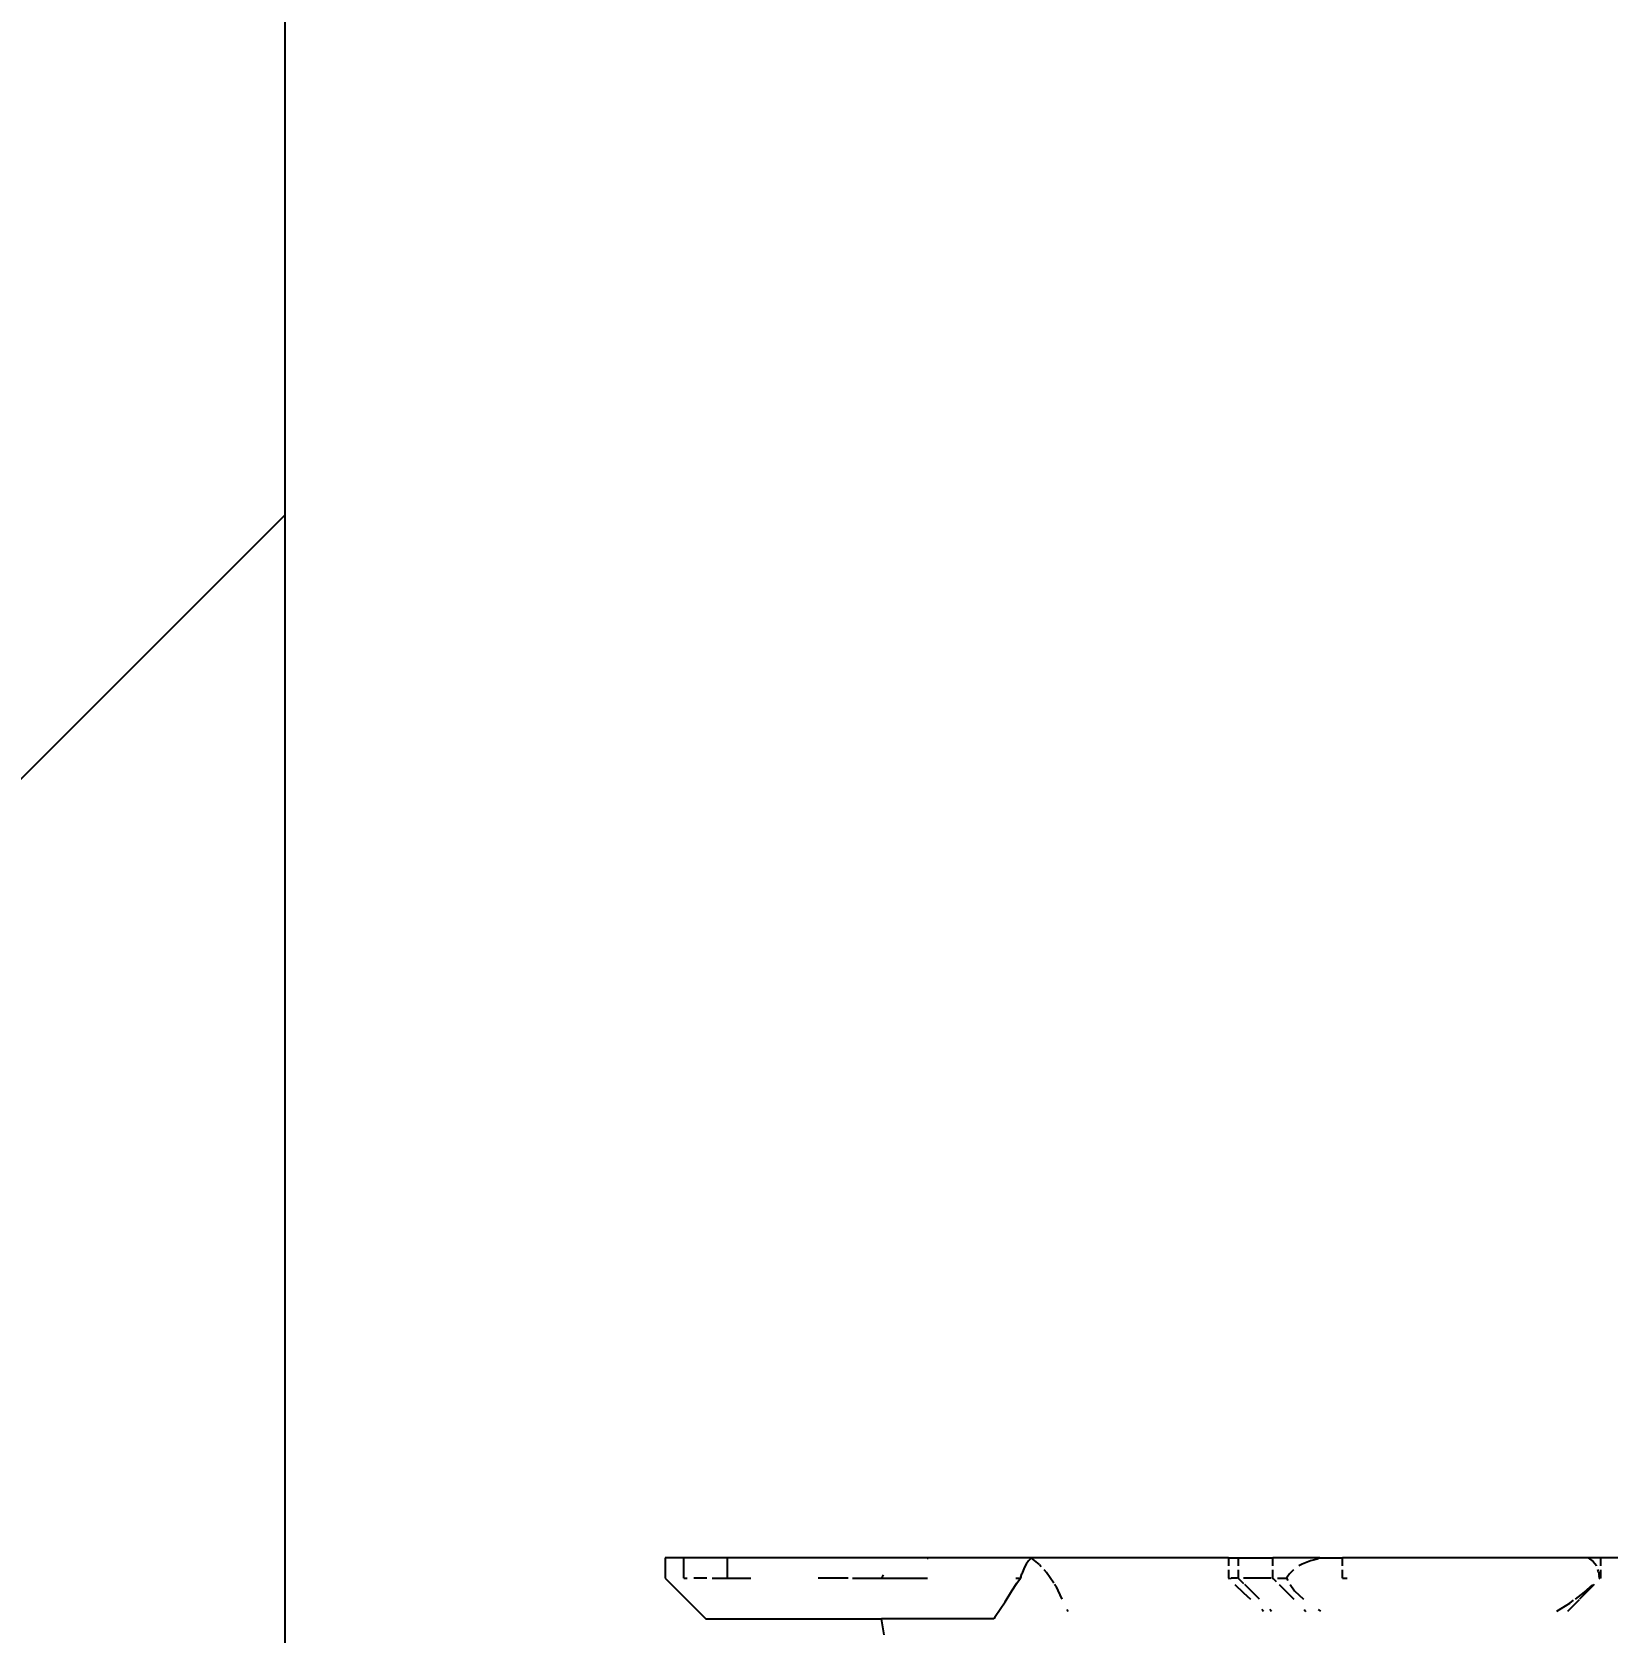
# Model space of a CAD drawing. Header units: inches. Extents: x -52 to 87, y -61 to 47.
# Drawn here: x 2.018 to 5.466, y -25.941 to -22.441 of the extents above; entities that cross this region are included whole.
import ezdxf

# ---------------------------------------------------------------- set-up
doc = ezdxf.new("R2010")
doc.units = ezdxf.units.IN
doc.header["$MEASUREMENT"] = 0
doc.dimstyles.get("Standard").update_dxf_attribs({"dimtxt": 1, "dimasz": 1, "dimexe": 0.18, "dimexo": 0.0625, "dimgap": 0.09, "dimtad": 0, "dimtih": 1, "dimtoh": 1, "dimdec": 1, "dimdsep": 46, "dimlunit": 3, "dimtxsty": 'Standard', "dimblk": 'OBLIQUE', "dimcen": 1, "dimse1": 1, "dimse2": 1, "dimclrd": 1, "dimadec": 0, "dimazin": 0, "dimtfac": 1, "dimtdec": 1, "dimtofl": 0, "dimtmove": 0, "dimatfit": 3, "dimfxl": 1, "dimtolj": 1, "dimtzin": 0, "dimarcsym": 0})

# ---------------------------------------------------------------- blocks, each defined once
blk = doc.blocks.new('_Oblique')
at = {"color": 0, "linetype": 'ByBlock', "lineweight": -2}
blk.add_line((-0.5, -0.5), (0.5, 0.5), dxfattribs=at)
blk = doc.blocks.new('*D6')
at = {"color": 1, "lineweight": -2, "transparency": 16777216}
for p, q in [((2.5723, 46.7915), (37.2384, 46.7915)), ((74.5723, 46.7915), (38.5851, 46.7915))]:
    blk.add_line(p, q, dxfattribs=at)
at = {"layer": 'Defpoints', "color": 0, "transparency": 16777216}
for p in [(74.5723, 46.7915), (2.5723, -45.4684), (74.5723, -45.4684)]:
    blk.add_point(p, dxfattribs=at)
at = {"color": 1, "lineweight": -2, "transparency": 16777216, "rotation": 180}
blk.add_blockref('_Oblique', (2.5723, 46.7915), dxfattribs=at)
at = {"color": 1, "lineweight": -2, "transparency": 16777216}
blk.add_blockref('_Oblique', (74.5723, 46.7915), dxfattribs=at)
at = {"color": 0, "transparency": 16777216, "insert": (37.9117, 46.7915), "char_height": 1, "attachment_point": 5}
blk.add_mtext("\\A1;6'", dxfattribs=at)

msp = doc.modelspace()

# ---------------------------------------------------------------- hatches: boundary and pattern name
h = msp.add_hatch()
h.set_pattern_fill('ANSI31', color=256, scale=20)
h.set_pattern_definition([(45, (-78.281, -54.853), (-1.767767, 1.767767), [])])
h.paths.add_polyline_path([(2.5723, 38.5316), (-2.4277, 38.5316), (-2.4277, -45.4684), (2.5723, -45.4684)])
h.paths.add_polyline_path([(74.5723, -45.4684), (79.5723, -45.4684), (79.5723, 38.5316), (74.5723, 38.5316)])
h.paths.add_polyline_path([(-0.8443, -3.7957), (0.989, -3.7957), (0.989, -2.2957), (-0.8443, -2.2957)], flags=24)
h.paths.add_polyline_path([(76.1557, 22.7204), (77.989, 22.7204), (77.989, 24.2204), (76.1557, 24.2204)], flags=24)

# ---------------------------------------------------------------- linework, layer by layer
for p, q in [((2.5723, -45.4684), (2.5723, 38.5316)), ((3.4046, -25.779), (3.4041, -25.8236)), ((3.4454, -25.779), (3.4046, -25.779)), ((3.4454, -25.8236), (3.4454, -25.779)), ((3.541, -25.779), (3.4454, -25.779)), ((3.5408, -25.8236), (3.541, -25.779)), ((4.2053, -25.779), (3.541, -25.779)), ((3.9777, -25.7809), (3.9795, -25.7802)), ((4.1948, -25.7931), (4.1909, -25.7998)), ((4.1999, -25.7856), (4.1948, -25.7931)), ((4.203, -25.7818), (4.1999, -25.7856)), ((4.2053, -25.779), (4.203, -25.7818)), ((4.2235, -25.7938), (4.2053, -25.779)), ((4.6372, -25.779), (4.2053, -25.779)), ((4.2235, -25.7938), (4.2274, -25.798)), ((4.6372, -25.779), (4.6372, -25.7969)), ((4.6372, -25.779), (4.6589, -25.779)), ((4.6589, -25.779), (4.6589, -25.7969)), ((4.6589, -25.779), (4.7341, -25.779)), ((4.7341, -25.7969), (4.7341, -25.779)), ((4.8376, -25.779), (4.7341, -25.779)), ((4.7984, -25.7931), (4.7917, -25.7969)), ((4.8171, -25.7856), (4.7984, -25.7931)), ((4.8314, -25.7818), (4.8171, -25.7856)), ((4.8376, -25.779), (4.8314, -25.7818)), ((4.8376, -25.779), (4.8868, -25.779)), ((4.8868, -25.7969), (4.8868, -25.779)), ((5.4246, -25.779), (4.8868, -25.779)), ((5.4518, -25.779), (5.4246, -25.779)), ((5.4246, -25.779), (5.4355, -25.7869)), ((5.4355, -25.7869), (5.4427, -25.7956)), ((5.4432, -25.7969), (5.4427, -25.7956)), ((5.4518, -25.779), (5.4518, -25.7969)), ((5.6624, -25.779), (5.4518, -25.779)), ((3.4041, -25.8236), (3.4931, -25.9127)), ((3.4454, -25.8236), (3.4527, -25.8236)), ((3.4954, -25.8236), (3.4671, -25.8236)), ((3.5073, -25.8236), (3.5408, -25.8236)), ((3.5408, -25.8236), (3.5917, -25.8236)), ((3.8049, -25.8236), (3.7394, -25.8236)), ((3.8141, -25.8236), (3.8786, -25.8236)), ((3.8786, -25.8236), (3.8821, -25.8167)), ((3.8786, -25.8236), (3.9786, -25.8236)), ((4.1718, -25.8236), (4.1822, -25.8236)), ((4.1741, -25.8344), (4.1822, -25.8236)), ((4.1826, -25.8217), (4.1822, -25.8236)), ((4.1826, -25.8217), (4.185, -25.8139)), ((4.1877, -25.8066), (4.185, -25.8139)), ((4.1909, -25.7998), (4.1877, -25.8066)), ((4.2332, -25.8044), (4.2393, -25.8112)), ((4.255, -25.8348), (4.2393, -25.8112)), ((4.6372, -25.8054), (4.6372, -25.8236)), ((4.6372, -25.8236), (4.6384, -25.8247)), ((4.6384, -25.8247), (4.6435, -25.8236)), ((4.6567, -25.8236), (4.6435, -25.8236)), ((4.6589, -25.8054), (4.6589, -25.8236)), ((4.6713, -25.836), (4.6589, -25.8236)), ((4.7309, -25.8236), (4.6704, -25.8236)), ((4.7328, -25.8236), (4.7341, -25.8236)), ((4.7341, -25.8236), (4.7341, -25.8054)), ((4.7341, -25.8236), (4.7414, -25.8309)), ((4.745, -25.8236), (4.7647, -25.8236)), ((4.7657, -25.8217), (4.7647, -25.8236)), ((4.7647, -25.8236), (4.7673, -25.829)), ((4.7711, -25.8139), (4.7657, -25.8217)), ((4.778, -25.8066), (4.7711, -25.8139)), ((4.7795, -25.8054), (4.778, -25.8066)), ((4.8868, -25.8236), (4.8868, -25.8054)), ((4.8868, -25.8236), (4.8975, -25.8236)), ((5.4476, -25.8101), (5.4461, -25.8045)), ((5.4476, -25.8101), (5.4488, -25.8177)), ((5.4483, -25.8247), (5.4494, -25.8236)), ((5.4494, -25.8236), (5.4488, -25.8177)), ((5.4505, -25.8236), (5.4494, -25.8236)), ((5.4518, -25.8236), (5.4507, -25.8247)), ((5.4518, -25.8054), (5.4518, -25.8236)), ((4.1483, -25.8753), (4.1631, -25.851)), ((4.1631, -25.851), (4.1741, -25.8344)), ((4.2592, -25.8412), (4.2567, -25.8375)), ((4.2592, -25.8412), (4.2728, -25.8696)), ((4.6516, -25.8375), (4.6705, -25.8557)), ((4.6705, -25.8557), (4.6856, -25.8696)), ((4.705, -25.8696), (4.6728, -25.8375)), ((4.748, -25.8375), (4.7802, -25.8696)), ((4.7722, -25.8375), (4.7822, -25.851)), ((4.7822, -25.851), (4.8019, -25.8696)), ((5.4161, -25.854), (5.3959, -25.8696)), ((5.4379, -25.8375), (5.4058, -25.8696)), ((5.4161, -25.854), (5.4348, -25.8375)), ((4.1269, -25.9078), (4.1483, -25.8753)), ((4.2837, -25.8925), (4.2855, -25.8963)), ((4.7143, -25.8963), (4.7103, -25.8925)), ((4.7317, -25.8963), (4.7279, -25.8925)), ((4.803, -25.8925), (4.8068, -25.8963)), ((4.8335, -25.8925), (4.8389, -25.8962)), ((5.3559, -25.8962), (5.3848, -25.8781)), ((5.4047, -25.8707), (5.3791, -25.8963)), ((5.3848, -25.8781), (5.3928, -25.872)), ((3.4931, -25.9127), (3.8776, -25.9127)), ((3.8834, -25.9479), (3.8776, -25.9127)), ((4.1236, -25.9127), (3.8776, -25.9127)), ((4.1269, -25.9078), (4.1236, -25.9127))]:
    msp.add_line(p, q)

# ---------------------------------------------------------------- dimensions: what is measured, and where the dimension line sits
dim = msp.add_linear_dim(base=(74.5723, 46.7915), p1=(2.5723, -45.4684), p2=(74.5723, -45.4684), dimstyle='Standard')
dim.commit()
dim.dimension.update_dxf_attribs({"geometry": '*D6', "text_midpoint": (37.9117, 46.7915), "dimtype": 160})

doc.saveas('drawing.dxf')
